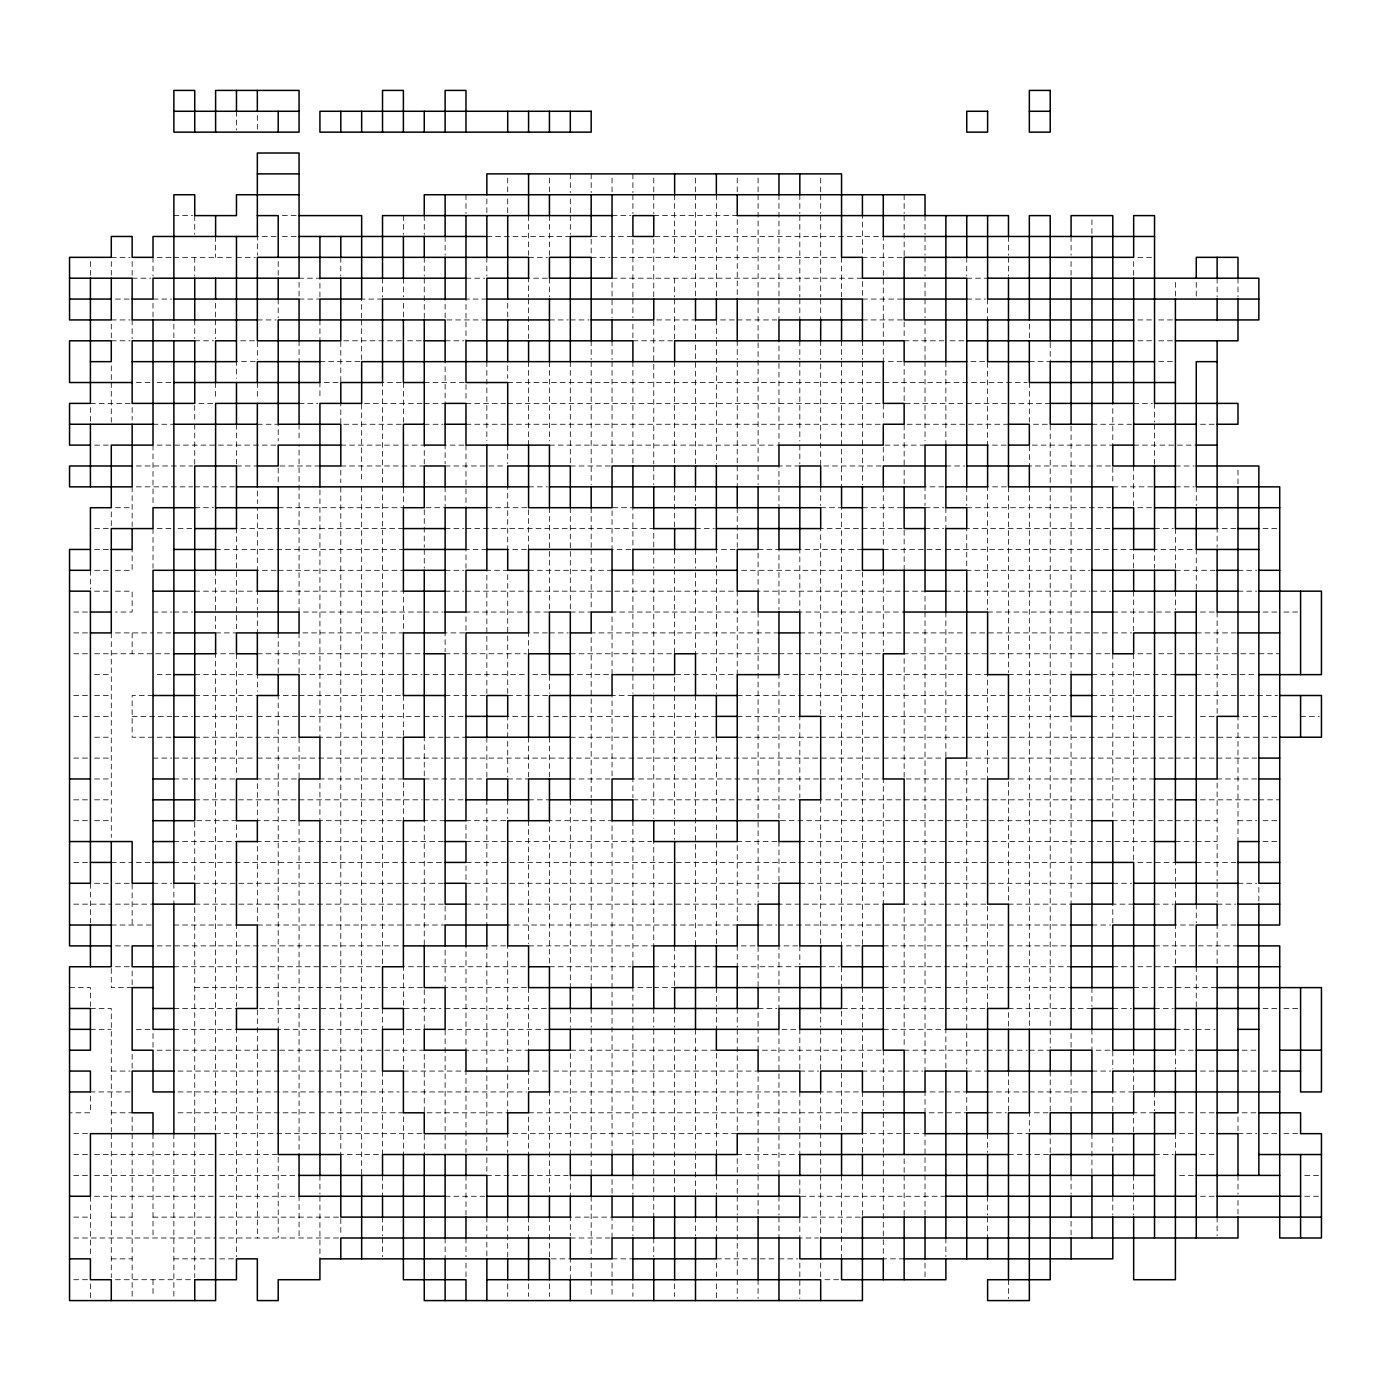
<?xml version="1.0" encoding="UTF-8"?>
<svg xmlns="http://www.w3.org/2000/svg" width="1391" height="1391" viewBox="0 0 1391 1391"><rect width="100%" height="100%" fill="white"/><g stroke="black" fill="none" stroke-linecap="round" stroke-linejoin="round"><path stroke-width="0.75" stroke-dasharray="5 3.75" d="M173.875 215.605L192.654 215.605M282.373 215.605L296.978 215.605M612.04 215.605L630.818 215.605M653.77 215.605L737.23 215.605L737.23 296.978M276.114 236.47L257.335 236.47L257.335 255.249M282.373 236.47L296.978 236.47M486.85 236.47L570.31 236.47M111.28 257.335L130.059 257.335M157.183 257.335L171.788 257.335M173.875 257.335L234.384 257.335M236.47 257.335L255.249 257.335M528.58 257.335L547.359 257.335M591.175 257.335L609.954 257.335M612.04 257.335L839.469 257.335M1137.838 257.335L1152.443 257.335M132.145 278.2L150.923 278.2M465.985 278.2L484.764 278.2M547.359 278.2L528.58 278.2L528.58 296.978M612.04 278.2L862.42 278.2L862.42 296.978M966.745 278.2L987.61 278.2M115.453 299.065L130.059 299.065M153.01 299.065L171.788 299.065M299.065 299.065L319.93 299.065M382.525 299.065L361.66 299.065L361.66 317.844M486.85 299.065L465.985 299.065L465.985 340.795M862.42 299.065L904.15 299.065M966.745 299.065L985.523 299.065M111.28 319.93L130.059 319.93M257.335 319.93L276.114 319.93M486.85 319.93L445.12 319.93L445.12 299.065M549.445 319.93L568.224 319.93M570.31 319.93L589.089 319.93M720.538 319.93L735.144 319.93M737.23 319.93L776.874 319.93M862.42 319.93L904.15 319.93L904.15 338.709M1137.838 319.93L1152.443 319.93M1158.703 319.93L1175.395 319.93M111.28 340.795L130.059 340.795M194.74 340.795L213.518 340.795M240.643 340.795L257.335 340.795L257.335 359.574M401.304 340.795L340.795 340.795L340.795 382.525L319.93 382.525L319.93 399.217M407.563 340.795L422.169 340.795M445.12 340.795L463.899 340.795M632.905 340.795L672.548 340.795M904.15 340.795L943.793 340.795M950.053 340.795L964.658 340.795M1137.838 340.795L1152.443 340.795M1158.703 340.795L1173.308 340.795M255.249 361.66L236.47 361.66L236.47 378.352M319.93 361.66L361.66 361.66M902.063 361.66L883.285 361.66L883.285 236.47L653.77 236.47L653.77 296.978M970.918 361.66L987.61 361.66L987.61 445.12L1006.388 445.12M1029.34 361.66L1050.205 361.66L1050.205 340.795M1158.703 361.66L1173.308 361.66M136.318 382.525L150.923 382.525M157.183 382.525L173.875 382.525M401.304 382.525L382.525 382.525L382.525 966.745M424.255 382.525L465.985 382.525L465.985 399.217M507.715 382.525L1027.254 382.525M90.415 403.39L130.059 403.39M198.913 403.39L213.518 403.39M299.065 403.39L317.844 403.39M422.169 403.39L361.66 403.39L361.66 482.677M424.255 403.39L445.12 403.39L445.12 361.66M465.985 403.39L505.629 403.39M507.715 403.39L883.285 403.39L883.285 420.082M1050.205 403.39L904.15 403.39L904.15 361.66M1133.665 403.39L1152.443 403.39M153.01 424.255L173.875 424.255M257.335 424.255L278.2 424.255L278.2 440.947M401.304 424.255L340.795 424.255L340.795 403.39M424.255 424.255L443.034 424.255M465.985 424.255L505.629 424.255M507.715 424.255L883.285 424.255M1008.475 424.255L904.15 424.255L904.15 465.985M1033.513 424.255L1050.205 424.255L1050.205 484.764M1091.935 424.255L1131.578 424.255M1200.433 424.255L1215.038 424.255M94.588 445.12L109.194 445.12M157.183 445.12L276.114 445.12M340.795 445.12L401.304 445.12M403.39 445.12L424.255 445.12L424.255 463.899M463.899 445.12L445.12 445.12L445.12 463.899M549.445 445.12L778.96 445.12L778.96 340.795M925.015 445.12L883.285 445.12L883.285 463.899M1089.848 445.12L1029.34 445.12L1029.34 465.985L1112.8 465.985L1112.8 484.764M1091.935 445.12L1112.8 445.12L1112.8 403.39M1133.665 445.12L1196.26 445.12M136.318 465.985L192.654 465.985M236.47 465.985L257.335 465.985M319.93 465.985L278.2 465.985L278.2 482.677M340.795 465.985L424.255 465.985M445.12 465.985L505.629 465.985M570.31 465.985L612.04 465.985M799.825 465.985L778.96 465.985L778.96 484.764M881.199 465.985L820.69 465.985L820.69 361.66M945.88 465.985L964.658 465.985M1175.395 465.985L1194.173 465.985M136.318 486.85L192.654 486.85M194.74 486.85L234.384 486.85M528.58 486.85L547.359 486.85M943.793 486.85L925.015 486.85L925.015 505.629M1006.388 486.85L987.61 486.85L987.61 609.954M1112.8 486.85L1154.53 486.85M1175.395 486.85L1194.173 486.85M115.453 507.715L132.145 507.715M194.74 507.715L213.518 507.715M278.2 507.715L403.39 507.715L403.39 486.85M486.85 507.715L528.58 507.715L528.58 549.445M820.69 507.715L841.555 507.715L841.555 945.88L862.42 945.88L862.42 570.31L737.23 570.31M862.42 507.715L904.15 507.715M925.015 507.715L943.793 507.715M966.745 507.715L1110.713 507.715M1137.838 507.715L1154.53 507.715M94.588 528.58L111.28 528.58M157.183 528.58L171.788 528.58M178.048 528.58L192.654 528.58M403.39 528.58L236.47 528.58L236.47 628.732M445.12 528.58L463.899 528.58M465.985 528.58L653.77 528.58L653.77 547.359M695.5 528.58L714.279 528.58M925.015 528.58L943.793 528.58M1091.935 528.58L966.745 528.58L966.745 570.31L1089.848 570.31M1096.108 528.58L1112.8 528.58M1154.53 528.58L1173.308 528.58M1235.903 528.58L1217.125 528.58L1217.125 547.359M1263.028 528.58L1277.633 528.58M94.588 549.445L111.28 549.445M215.605 549.445L403.39 549.445M486.85 549.445L465.985 549.445L465.985 568.224M526.494 549.445L507.715 549.445L507.715 486.85M630.818 549.445L612.04 549.445L612.04 507.715L632.905 507.715L632.905 549.445M735.144 549.445L716.365 549.445L716.365 568.224M862.42 549.445L799.825 549.445L799.825 612.04L904.15 612.04M883.285 549.445L943.793 549.445M945.88 549.445L1133.665 549.445L1133.665 568.224M94.588 570.31L111.28 570.31M115.453 570.31L132.145 570.31L132.145 549.445M276.114 570.31L257.335 570.31L257.335 507.715M278.2 570.31L403.39 570.31M445.12 570.31L463.899 570.31M528.58 570.31L612.04 570.31M1175.395 570.31L1215.038 570.31M1237.99 570.31L1256.768 570.31M94.588 591.175L111.28 591.175M115.453 591.175L132.145 591.175L132.145 612.04L115.453 612.04M194.74 591.175L257.335 591.175L257.335 609.954M278.2 591.175L403.39 591.175L403.39 632.905L299.065 632.905L299.065 674.635L401.304 674.635M445.12 591.175L463.899 591.175M465.985 591.175L737.23 591.175L737.23 674.635L674.635 674.635L674.635 693.413M945.88 591.175L964.658 591.175M966.745 591.175L1089.848 591.175M1091.935 591.175L1110.713 591.175M1237.99 591.175L1256.768 591.175M73.723 612.04L90.415 612.04M153.01 612.04L171.788 612.04M173.875 612.04L192.654 612.04M422.169 612.04L299.065 612.04L299.065 445.12M424.255 612.04L443.034 612.04M570.31 612.04L591.175 612.04M756.009 612.04L612.04 612.04L612.04 674.635L570.31 674.635M987.61 612.04L1089.848 612.04M1112.8 612.04L1175.395 612.04M1200.433 612.04L1215.038 612.04M1263.028 612.04L1277.633 612.04M1283.893 612.04L1298.498 612.04M73.723 632.905L90.415 632.905M115.453 632.905L153.01 632.905M157.183 632.905L173.875 632.905M215.605 632.905L236.47 632.905M547.359 632.905L528.58 632.905L528.58 653.77M549.445 632.905L568.224 632.905M778.96 632.905L591.175 632.905L591.175 797.739M799.825 632.905L966.745 632.905M970.918 632.905L1110.713 632.905M1112.8 632.905L1131.578 632.905M1196.26 632.905L1237.99 632.905M73.723 653.77L88.328 653.77M94.588 653.77L171.788 653.77M234.384 653.77L215.605 653.77L215.605 1131.578M257.335 653.77L424.255 653.77M445.12 653.77L526.494 653.77M570.31 653.77L674.635 653.77L674.635 570.31M776.874 653.77L695.5 653.77L695.5 570.31M778.96 653.77L883.285 653.77M1091.935 653.77L904.15 653.77L904.15 778.96L943.793 778.96M1096.108 653.77L1110.713 653.77M1137.838 653.77L1154.53 653.77M1158.703 653.77L1175.395 653.77M1179.568 653.77L1256.768 653.77M1258.855 653.77L1279.72 653.77M94.588 674.635L111.28 674.635M157.183 674.635L171.788 674.635M194.74 674.635L257.335 674.635L257.335 691.327M403.39 674.635L422.169 674.635M424.255 674.635L445.12 674.635M449.293 674.635L526.494 674.635M532.753 674.635L549.445 674.635L549.445 693.413M797.739 674.635L778.96 674.635L778.96 820.69L943.793 820.69M799.825 674.635L964.658 674.635M966.745 674.635L987.61 674.635L987.61 778.96M1008.475 674.635L1071.07 674.635L1071.07 424.255M1091.935 674.635L1175.395 674.635M1196.26 674.635L1256.768 674.635M73.723 695.5L90.415 695.5M94.588 695.5L111.28 695.5M153.01 695.5L132.145 695.5L132.145 737.23L153.01 737.23M194.74 695.5L257.335 695.5M296.978 695.5L278.2 695.5L278.2 1029.34L378.352 1029.34M299.065 695.5L401.304 695.5M445.12 695.5L486.85 695.5M507.715 695.5L549.445 695.5M632.905 695.5L612.04 695.5L612.04 776.874M737.23 695.5L1006.388 695.5M1008.475 695.5L1071.07 695.5M1091.935 695.5L1175.395 695.5M1179.568 695.5L1194.173 695.5M1196.26 695.5L1277.633 695.5M73.723 716.365L88.328 716.365M94.588 716.365L111.28 716.365M132.145 716.365L171.788 716.365M173.875 716.365L192.654 716.365M194.74 716.365L255.249 716.365M257.335 716.365L422.169 716.365M424.255 716.365L443.034 716.365M449.293 716.365L465.985 716.365M526.494 716.365L507.715 716.365L507.715 776.874M528.58 716.365L549.445 716.365M553.618 716.365L630.818 716.365M632.905 716.365L716.365 716.365M737.23 716.365L799.825 716.365L799.825 797.739M820.69 716.365L881.199 716.365M883.285 716.365L964.658 716.365M966.745 716.365L1071.07 716.365L1071.07 904.15L1008.475 904.15M1091.935 716.365L1154.53 716.365M1158.703 716.365L1175.395 716.365M1200.433 716.365L1217.125 716.365M1256.768 716.365L1237.99 716.365L1237.99 841.555M1263.028 716.365L1277.633 716.365M1300.585 716.365L1319.363 716.365M94.588 737.23L111.28 737.23M157.183 737.23L171.788 737.23M194.74 737.23L299.065 737.23L299.065 778.96L257.335 778.96L257.335 820.69L299.065 820.69L299.065 1154.53M443.034 737.23L424.255 737.23L424.255 776.874M445.12 737.23L465.985 737.23M570.31 737.23L630.818 737.23M632.905 737.23L714.279 737.23M737.23 737.23L818.604 737.23M820.69 737.23L881.199 737.23M883.285 737.23L964.658 737.23M966.745 737.23L1154.53 737.23M1158.703 737.23L1194.173 737.23M1200.433 737.23L1258.855 737.23M1263.028 737.23L1279.72 737.23M73.723 758.095L88.328 758.095M94.588 758.095L111.28 758.095M153.01 758.095L171.788 758.095M173.875 758.095L192.654 758.095M194.74 758.095L255.249 758.095M257.335 758.095L443.034 758.095M445.12 758.095L881.199 758.095M883.285 758.095L943.793 758.095M1173.308 758.095L966.745 758.095L966.745 1068.983M1175.395 758.095L1196.26 758.095M1200.433 758.095L1215.038 758.095M1217.125 758.095L1256.768 758.095M94.588 778.96L111.28 778.96M173.875 778.96L192.654 778.96M194.74 778.96L236.47 778.96M424.255 778.96L484.764 778.96M507.715 778.96L528.58 778.96M570.31 778.96L609.954 778.96M818.604 778.96L632.905 778.96L632.905 797.739M820.69 778.96L883.285 778.96L883.285 904.15L778.96 904.15M945.88 778.96L985.523 778.96M1154.53 778.96L1008.475 778.96L1008.475 902.063M1256.768 778.96L1217.125 778.96L1217.125 881.199M73.723 799.825L90.415 799.825M94.588 799.825L111.28 799.825M194.74 799.825L296.978 799.825M299.065 799.825L422.169 799.825M424.255 799.825L443.034 799.825M449.293 799.825L465.985 799.825M528.58 799.825L549.445 799.825M632.905 799.825L735.144 799.825M737.23 799.825L799.825 799.825M1154.53 799.825L820.69 799.825L820.69 945.88M1158.703 799.825L1175.395 799.825M1200.433 799.825L1256.768 799.825M1258.855 799.825L1279.72 799.825M73.723 820.69L90.415 820.69M94.588 820.69L111.28 820.69M401.304 820.69L319.93 820.69L319.93 778.96L403.39 778.96L403.39 820.69M445.12 820.69L424.255 820.69L424.255 945.88M505.629 820.69L465.985 820.69L465.985 839.469M945.88 820.69L1091.935 820.69M1152.443 820.69L1112.8 820.69L1112.8 653.77M1158.703 820.69L1173.308 820.69M1175.395 820.69L1194.173 820.69M1196.26 820.69L1217.125 820.69M1237.99 820.69L1256.768 820.69M1263.028 820.69L1277.633 820.69M173.875 841.555L236.47 841.555M401.304 841.555L257.335 841.555L257.335 925.015L445.12 925.015M403.39 841.555L445.12 841.555M465.985 841.555L505.629 841.555M507.715 841.555L651.683 841.555M776.874 841.555L737.23 841.555L737.23 925.015L507.715 925.015M799.825 841.555L1154.53 841.555M1175.395 841.555L1194.173 841.555M1196.26 841.555L1217.125 841.555M1263.028 841.555L1277.633 841.555M73.723 862.42L88.328 862.42M111.28 862.42L132.145 862.42M136.318 862.42L153.01 862.42M173.875 862.42L445.12 862.42M943.793 862.42L465.985 862.42L465.985 881.199M945.88 862.42L1091.935 862.42M1137.838 862.42L1175.395 862.42L1175.395 881.199M1196.26 862.42L1235.903 862.42M94.588 883.285L111.28 883.285M115.453 883.285L132.145 883.285L132.145 925.015M153.01 883.285L171.788 883.285M401.304 883.285L194.74 883.285L194.74 820.69L236.47 820.69L236.47 837.382M403.39 883.285L445.12 883.285M465.985 883.285L778.96 883.285L778.96 841.555M799.825 883.285L902.063 883.285M904.15 883.285L943.793 883.285M945.88 883.285L1091.935 883.285M1112.8 883.285L1131.578 883.285M1237.99 883.285L1256.768 883.285M73.723 904.15L111.28 904.15M115.453 904.15L153.01 904.15M401.304 904.15L194.74 904.15L194.74 1131.578M403.39 904.15L445.12 904.15L445.12 922.928M465.985 904.15L756.009 904.15M943.793 904.15L904.15 904.15L904.15 1048.119M945.88 904.15L987.61 904.15L987.61 1008.475L945.88 1008.475M1133.665 904.15L1112.8 904.15L1112.8 922.928M1154.53 904.15L1173.308 904.15M1217.125 904.15L1235.903 904.15M111.28 925.015L153.01 925.015M173.875 925.015L236.47 925.015L236.47 1006.388M758.095 925.015L776.874 925.015M778.96 925.015L943.793 925.015M945.88 925.015L1006.388 925.015M1008.475 925.015L1071.07 925.015M1091.935 925.015L1110.713 925.015M1194.173 925.015L1175.395 925.015L1175.395 964.658M1235.903 925.015L1217.125 925.015L1217.125 964.658M115.453 945.88L132.145 945.88M157.183 945.88L401.304 945.88M505.629 945.88L486.85 945.88L486.85 1152.443M528.58 945.88L653.77 945.88L653.77 841.555M797.739 945.88L778.96 945.88L778.96 985.523M883.285 945.88L943.793 945.88M945.88 945.88L1006.388 945.88M1008.475 945.88L1071.07 945.88M1154.53 945.88L1237.99 945.88M115.453 966.745L132.145 966.745M173.875 966.745L380.439 966.745M422.169 966.745L403.39 966.745L403.39 1008.475L440.947 1008.475M424.255 966.745L526.494 966.745M549.445 966.745L630.818 966.745M653.77 966.745L693.413 966.745M695.5 966.745L716.365 966.745M799.825 966.745L737.23 966.745L737.23 945.88L758.095 945.88L758.095 987.61M820.69 966.745L839.469 966.745M883.285 966.745L1071.07 966.745M1112.8 966.745L1133.665 966.745M1137.838 966.745L1175.395 966.745M69.55 987.61L90.415 987.61L90.415 1006.388M132.145 987.61L111.28 987.61L111.28 966.745M194.74 987.61L380.439 987.61M382.525 987.61L424.255 987.61L424.255 1029.34L403.39 1029.34L403.39 1068.983M526.494 987.61L445.12 987.61L445.12 945.88M651.683 987.61L632.905 987.61L632.905 1006.388M653.77 987.61L674.635 987.61M883.285 987.61L943.793 987.61M945.88 987.61L1071.07 987.61M1133.665 987.61L1154.53 987.61M1158.703 987.61L1217.125 987.61M90.415 1008.475L111.28 1008.475L111.28 1131.578M173.875 1008.475L236.47 1008.475M378.352 1008.475L257.335 1008.475L257.335 1237.99M445.12 1008.475L549.445 1008.475M758.095 1008.475L776.874 1008.475M943.793 1008.475L841.555 1008.475L841.555 1027.254M1091.935 1008.475L1008.475 1008.475L1008.475 1029.34M1112.8 1008.475L1131.578 1008.475M1154.53 1008.475L1173.308 1008.475M1263.028 1008.475L1277.633 1008.475M1283.893 1008.475L1298.498 1008.475M90.415 1029.34L111.28 1029.34M136.318 1029.34L150.923 1029.34M173.875 1029.34L236.47 1029.34L236.47 1256.768M549.445 1029.34L445.12 1029.34L445.12 1152.443M883.285 1029.34L945.88 1029.34L945.88 1071.07M1175.395 1029.34L1194.173 1029.34M1196.26 1029.34L1215.038 1029.34M157.183 1050.205L424.255 1050.205L424.255 1112.8L507.715 1112.8L507.715 945.88M881.199 1050.205L758.095 1050.205L758.095 1029.34M904.15 1050.205L985.523 1050.205M987.61 1050.205L1006.388 1050.205M1008.475 1050.205L1027.254 1050.205M1029.34 1050.205L1050.205 1050.205M1096.108 1050.205L1112.8 1050.205L1112.8 1068.983M1179.568 1050.205L1194.173 1050.205M1242.163 1050.205L1256.768 1050.205M111.28 1071.07L130.059 1071.07M178.048 1071.07L378.352 1071.07M403.39 1071.07L465.985 1071.07L465.985 1152.443M547.359 1071.07L528.58 1071.07L528.58 1089.848M553.618 1071.07L758.095 1071.07L758.095 1173.308M799.825 1071.07L818.604 1071.07M902.063 1071.07L862.42 1071.07L862.42 1029.34M904.15 1071.07L922.928 1071.07M966.745 1071.07L987.61 1071.07M1091.935 1071.07L1110.713 1071.07M1200.433 1071.07L1215.038 1071.07M1242.163 1071.07L1256.768 1071.07M1263.028 1071.07L1279.72 1071.07M130.059 1091.935L90.415 1091.935L90.415 1112.8L69.55 1112.8M178.048 1091.935L399.217 1091.935M403.39 1091.935L526.494 1091.935M943.793 1091.935L925.015 1091.935L925.015 1112.8M945.88 1091.935L966.745 1091.935L966.745 1110.713M987.61 1091.935L1027.254 1091.935M1029.34 1091.935L1089.848 1091.935M1133.665 1091.935L1112.8 1091.935L1112.8 1112.8M111.28 1112.8L132.145 1112.8M178.048 1112.8L317.844 1112.8M319.93 1112.8L403.39 1112.8L403.39 1154.53M528.58 1112.8L862.42 1112.8L862.42 1091.935L820.69 1091.935L820.69 1173.308M929.188 1112.8L966.745 1112.8M987.61 1112.8L1006.388 1112.8M1048.119 1112.8L1029.34 1112.8L1029.34 1131.578M1154.53 1112.8L1133.665 1112.8L1133.665 1133.665M1179.568 1112.8L1194.173 1112.8M1200.433 1112.8L1215.038 1112.8M1242.163 1112.8L1256.768 1112.8M73.723 1133.665L88.328 1133.665M215.605 1133.665L424.255 1133.665L424.255 1154.53M1008.475 1133.665L1029.34 1133.665M1179.568 1133.665L1194.173 1133.665M1200.433 1133.665L1215.038 1133.665M1237.99 1133.665L1256.768 1133.665M1263.028 1133.665L1279.72 1133.665M1283.893 1133.665L1298.498 1133.665M73.723 1154.53L90.415 1154.53M94.588 1154.53L215.605 1154.53M219.778 1154.53L278.2 1154.53L278.2 1237.99M1008.475 1154.53L1050.205 1154.53L1050.205 1133.665M1154.53 1154.53L1173.308 1154.53M1200.433 1154.53L1215.038 1154.53M73.723 1175.395L90.415 1175.395M94.588 1175.395L213.518 1175.395M219.778 1175.395L299.065 1175.395M526.494 1175.395L486.85 1175.395L486.85 1154.53M528.58 1175.395L568.224 1175.395M1179.568 1175.395L1194.173 1175.395M1304.758 1175.395L1319.363 1175.395M94.588 1196.26L215.605 1196.26M219.778 1196.26L299.065 1196.26L299.065 1237.99M445.12 1196.26L484.764 1196.26M945.88 1196.26L799.825 1196.26L799.825 1175.395M1200.433 1196.26L1215.038 1196.26M1304.758 1196.26L1319.363 1196.26M73.723 1217.125L90.415 1217.125M111.28 1217.125L132.145 1217.125M153.01 1217.125L215.605 1217.125M219.778 1217.125L340.795 1217.125L340.795 1235.903M860.334 1217.125L799.825 1217.125L799.825 1237.99L818.604 1237.99M73.723 1237.99L215.605 1237.99M219.778 1237.99L340.795 1237.99M570.31 1237.99L609.954 1237.99M111.28 1258.855L132.145 1258.855M173.875 1258.855L215.605 1258.855M219.778 1258.855L236.47 1258.855M612.04 1258.855L632.905 1258.855M716.365 1258.855L776.874 1258.855M778.96 1258.855L797.739 1258.855M904.15 1258.855L883.285 1258.855L883.285 1154.53M73.723 1279.72L88.328 1279.72M115.453 1279.72L194.74 1279.72M824.863 1279.72L839.469 1279.72M1258.855 887.458L1258.855 904.15M1237.99 278.2L1237.99 296.978M1237.99 470.158L1237.99 484.764M1237.99 1116.973L1237.99 1131.578M1237.99 1175.395L1237.99 1194.173M1237.99 1200.433L1237.99 1215.038M1217.125 278.2L1217.125 296.978M1217.125 612.04L1217.125 714.279M1217.125 883.285L1217.125 902.063M1217.125 1217.125L1217.125 1235.903M1196.26 282.373L1196.26 296.978M1196.26 486.85L1196.26 505.629M1196.26 589.089L1196.26 549.445L1154.53 549.445L1154.53 568.224M1196.26 904.15L1196.26 922.928M1196.26 966.745L1196.26 1008.475M1175.395 282.373L1175.395 296.978M1175.395 528.58L1175.395 568.224M1175.395 591.175L1175.395 609.954M1175.395 883.285L1175.395 904.15M1175.395 1050.205L1175.395 1068.983M1175.395 1133.665L1175.395 1154.53M1154.53 403.39L1154.53 422.169M1154.53 424.255L1154.53 465.985M1154.53 1091.935L1154.53 1110.713M1133.665 261.508L1133.665 276.114M1133.665 465.985L1133.665 505.629M1133.665 591.175L1133.665 630.818M1133.665 653.77L1133.665 860.334M1133.665 1050.205L1133.665 1089.848M1133.665 1175.395L1133.665 1194.173M1133.665 1196.26L1133.665 1215.038M1112.8 1137.838L1112.8 1152.443M1112.8 1196.26L1112.8 1215.038M1091.935 219.778L1091.935 234.384M1091.935 987.61L1091.935 1006.388M1091.935 1029.34L1091.935 1050.205M1091.935 1133.665L1091.935 1175.395M1071.07 236.47L1071.07 255.249M1071.07 261.508L1071.07 276.114M1071.07 1033.513L1071.07 1048.119M1071.07 1071.07L1071.07 1112.8M1071.07 1175.395L1071.07 1194.173M1071.07 1221.298L1071.07 1235.903M1050.205 486.85L1050.205 1048.119M1050.205 1071.07L1050.205 1112.8M1029.34 324.103L1029.34 338.709M1029.34 382.525L1029.34 422.169M1029.34 486.85L1029.34 1029.34M1008.475 236.47L1008.475 255.249M1008.475 257.335L1008.475 276.114M1008.475 486.85L1008.475 672.548M1008.475 1071.07L1008.475 1112.8M1008.475 1279.72L1008.475 1298.498M987.61 299.065L987.61 319.93M987.61 1133.665L987.61 1152.443M987.61 1196.26L987.61 1215.038M987.61 1217.125L987.61 1237.99M966.745 257.335L966.745 276.114M966.745 486.85L966.745 505.629M945.88 361.66L945.88 445.12M945.88 507.715L945.88 528.58M945.88 612.04L945.88 758.095M945.88 1237.99L945.88 1256.768M925.015 215.605L925.015 234.384M925.015 236.47L925.015 255.249M925.015 257.335L925.015 276.114M925.015 282.373L925.015 296.978M925.015 299.065L925.015 317.844M925.015 319.93L925.015 359.574M925.015 361.66L925.015 440.947M925.015 609.954L925.015 591.175L758.095 591.175L758.095 549.445L778.96 549.445L778.96 609.954M925.015 612.04L925.015 1071.07M925.015 1215.038L925.015 1133.665L862.42 1133.665L862.42 1154.53M925.015 1263.028L925.015 1277.633M904.15 194.74L904.15 213.518M904.15 215.605L904.15 257.335L862.42 257.335L862.42 215.605M904.15 470.158L904.15 486.85M904.15 570.31L904.15 528.58L820.69 528.58L820.69 714.279M904.15 1158.703L904.15 1173.308M904.15 1175.395L904.15 1217.125M883.285 486.85L883.285 547.359M883.285 570.31L883.285 651.683M883.285 1050.205L883.285 1089.848M883.285 1091.935L883.285 1110.713M883.285 1112.8L883.285 1152.443M862.42 340.795L862.42 359.574M862.42 361.66L862.42 484.764M862.42 987.61L862.42 1027.254M862.42 1175.395L862.42 1217.125M841.555 257.335L841.555 296.978M841.555 340.795L841.555 359.574M841.555 361.66L841.555 486.85M841.555 966.745L841.555 987.61M841.555 1029.34L841.555 1133.665M841.555 1175.395L841.555 1258.855M820.69 178.048L820.69 192.654M820.69 194.74L820.69 213.518M820.69 215.605L820.69 296.978M820.69 299.065L820.69 319.93M820.69 340.795L820.69 359.574M820.69 486.85L820.69 505.629M820.69 1008.475L820.69 1027.254M820.69 1029.34L820.69 1071.07M820.69 1175.395L820.69 1237.99M820.69 1263.028L820.69 1279.72M799.825 194.74L799.825 213.518M799.825 215.605L799.825 296.978M799.825 299.065L799.825 319.93M799.825 340.795L799.825 359.574M799.825 361.66L799.825 440.947M799.825 445.12L799.825 463.899M799.825 945.88L799.825 964.658M799.825 1068.983L799.825 1029.34L778.96 1029.34L778.96 1175.395M799.825 1131.578L799.825 1091.935L549.445 1091.935L549.445 1196.26M799.825 1133.665L799.825 1154.53L737.23 1154.53L737.23 1173.308M799.825 1263.028L799.825 1298.498M778.96 194.74L778.96 296.978M778.96 299.065L778.96 319.93M778.96 486.85L778.96 507.715M778.96 987.61L778.96 1008.475M778.96 1196.26L778.96 1215.038M778.96 1217.125L778.96 1237.99M758.095 178.048L758.095 192.654M758.095 194.74L758.095 296.978M758.095 299.065L758.095 463.899M758.095 465.985L758.095 484.764M758.095 612.04L758.095 902.063M758.095 1012.648L758.095 1027.254M758.095 1175.395L758.095 1196.26M758.095 1200.433L758.095 1215.038M758.095 1279.72L758.095 1298.498M737.23 178.048L737.23 194.74M737.23 340.795L737.23 359.574M737.23 361.66L737.23 463.899M737.23 465.985L737.23 486.85M737.23 507.715L737.23 547.359M737.23 1008.475L737.23 1027.254M737.23 1029.34L737.23 1133.665L507.715 1133.665L507.715 1152.443M737.23 1179.568L737.23 1194.173M737.23 1196.26L737.23 1215.038M737.23 1217.125L737.23 1277.633M737.23 1279.72L737.23 1298.498M716.365 194.74L716.365 296.978M716.365 319.93L716.365 338.709M716.365 340.795L716.365 463.899M716.365 570.31L716.365 693.413M716.365 737.23L716.365 820.69M716.365 824.863L716.365 945.88M716.365 987.61L716.365 1006.388M716.365 1008.475L716.365 1029.34M716.365 1154.53L716.365 1050.205L570.31 1050.205L570.31 1154.53M716.365 1175.395L716.365 1194.173M716.365 1217.125L716.365 1237.99M716.365 1263.028L716.365 1277.633M716.365 1283.893L716.365 1298.498M695.5 178.048L695.5 192.654M695.5 194.74L695.5 296.978M695.5 338.709L695.5 319.93L653.77 319.93L653.77 463.899M695.5 344.968L695.5 463.899M695.5 486.85L695.5 505.629M695.5 549.445L695.5 568.224M695.5 695.5L695.5 945.88M695.5 1029.34L695.5 1152.443M695.5 1154.53L695.5 1196.26M695.5 1217.125L695.5 1235.903M674.635 194.74L674.635 257.335M674.635 278.2L674.635 296.978M674.635 299.065L674.635 338.709M674.635 361.66L674.635 463.899M674.635 486.85L674.635 528.58M674.635 549.445L674.635 568.224M674.635 695.5L674.635 818.604M674.635 820.69L674.635 839.469M674.635 945.88L674.635 985.523M674.635 1008.475L674.635 1027.254M674.635 1029.34L674.635 1194.173M674.635 1283.893L674.635 1296.412M653.77 178.048L653.77 192.654M653.77 194.74L653.77 213.518M653.77 465.985L653.77 484.764M653.77 549.445L653.77 568.224M653.77 570.31L653.77 693.413M653.77 695.5L653.77 818.604M653.77 1008.475L653.77 1027.254M653.77 1029.34L653.77 1217.125M653.77 1237.99L653.77 1256.768M632.905 173.875L632.905 192.654M632.905 194.74L632.905 213.518M632.905 296.978L632.905 236.47L591.175 236.47L591.175 255.249M632.905 299.065L632.905 317.844M632.905 324.103L632.905 338.709M632.905 361.66L632.905 465.985M632.905 570.31L632.905 693.413M632.905 820.69L632.905 966.745M632.905 1008.475L632.905 1154.53M632.905 1175.395L632.905 1194.173M632.905 1217.125L632.905 1235.903M632.905 1283.893L632.905 1296.412M612.04 178.048L612.04 192.654M612.04 282.373L612.04 317.844M612.04 340.795L612.04 359.574M612.04 361.66L612.04 463.899M612.04 1154.53L612.04 820.69L549.445 820.69L549.445 964.658M612.04 1179.568L612.04 1194.173M612.04 1237.99L612.04 1217.125L570.31 1217.125L570.31 1235.903M612.04 1263.028L612.04 1296.412M591.175 173.875L591.175 192.654M591.175 340.795L591.175 359.574M591.175 361.66L591.175 484.764M591.175 507.715L591.175 547.359M591.175 549.445L591.175 609.954M591.175 799.825L591.175 987.61M591.175 1008.475L591.175 1027.254M591.175 1029.34L591.175 1175.395M591.175 1196.26L591.175 1258.855M591.175 1263.028L591.175 1296.412M570.31 173.875L570.31 192.654M570.31 198.913L570.31 213.518M570.31 215.605L570.31 234.384M570.31 361.66L570.31 463.899M570.31 507.715L570.31 609.954M570.31 799.825L570.31 987.61M570.31 1008.475L570.31 1027.254M570.31 1175.395L570.31 1196.26M570.31 1279.72L570.31 1258.855L549.445 1258.855L549.445 1217.125M549.445 178.048L549.445 192.654M549.445 215.605L549.445 255.249M549.445 278.2L549.445 296.978M549.445 361.66L549.445 440.947M549.445 507.715L549.445 612.04L465.985 612.04L465.985 632.905L445.12 632.905L445.12 651.683M549.445 737.23L549.445 776.874M549.445 1283.893L549.445 1296.412M528.58 215.605L528.58 255.249M528.58 299.065L528.58 338.709M528.58 361.66L528.58 445.12M528.58 737.23L528.58 776.874M528.58 820.69L528.58 943.793M528.58 987.61L528.58 1050.205L465.985 1050.205L465.985 945.88M528.58 1116.973L528.58 1154.53M528.58 1217.125L528.58 1237.99M528.58 1283.893L528.58 1296.412M507.715 178.048L507.715 192.654M507.715 198.913L507.715 213.518M507.715 303.238L507.715 317.844M507.715 365.833L507.715 378.352M507.715 445.12L507.715 463.899M507.715 693.413L507.715 570.31L486.85 570.31L486.85 693.413M507.715 799.825L507.715 818.604M507.715 1217.125L507.715 1258.855M507.715 1283.893L507.715 1296.412M486.85 198.913L486.85 213.518M486.85 257.335L486.85 276.114M486.85 361.66L486.85 440.947M486.85 737.23L486.85 778.96M486.85 799.825L486.85 925.015M486.85 1217.125L486.85 1237.99M486.85 1242.163L486.85 1258.855M465.985 194.74L465.985 213.518M465.985 445.12L465.985 507.715M465.985 1175.395L465.985 1215.038M465.985 1237.99L465.985 1256.768M465.985 1263.028L465.985 1277.633M445.12 236.47L445.12 255.249M445.12 486.85L445.12 507.715L424.255 507.715L424.255 547.359M445.12 1237.99L445.12 1258.855M424.255 215.605L424.255 234.384M424.255 257.335L424.255 276.114M424.255 278.2L424.255 319.93M424.255 549.445L424.255 568.224M403.39 215.605L403.39 234.384M403.39 278.2L403.39 296.978M403.39 303.238L403.39 319.93M403.39 382.525L403.39 422.169M403.39 695.5L403.39 737.23L319.93 737.23L319.93 486.85M382.525 278.2L382.525 296.978M382.525 1008.475L382.525 1029.34M382.525 1071.07L382.525 1154.53L340.795 1154.53L340.795 486.85M382.525 1175.395L382.525 1196.26M382.525 1217.125L382.525 1235.903M382.525 1237.99L382.525 1256.768M361.66 319.93L361.66 359.574M361.66 486.85L361.66 1175.395M340.795 257.335L340.795 276.114M340.795 470.158L340.795 482.677M319.93 296.978L319.93 278.2L299.065 278.2L299.065 296.978M319.93 319.93L319.93 340.795M319.93 1175.395L319.93 1194.173M319.93 1196.26L319.93 1258.855M299.065 340.795L299.065 361.66M299.065 424.255L299.065 440.947M278.2 261.508L278.2 276.114M278.2 299.065L278.2 317.844M278.2 632.905L278.2 674.635M257.335 115.453L257.335 130.059M257.335 382.525L257.335 399.217M257.335 491.023L257.335 503.542M257.335 612.04L257.335 632.905M236.47 111.28L236.47 130.059M236.47 424.255L236.47 463.899M236.47 653.77L236.47 774.787M215.605 236.47L215.605 257.335M215.605 303.238L215.605 317.844M215.605 319.93L215.605 338.709M215.605 382.525L215.605 399.217M215.605 570.31L215.605 612.04M215.605 616.213L215.605 628.732M194.74 215.605L194.74 234.384M194.74 257.335L194.74 276.114M194.74 319.93L194.74 338.709M194.74 405.476L194.74 420.082M194.74 424.255L194.74 465.985M194.74 1133.665L194.74 1277.633M173.875 324.103L173.875 338.709M173.875 883.285L173.875 904.15M173.875 1133.665L173.875 1296.412M153.01 257.335L153.01 276.114M153.01 303.238L153.01 317.844M153.01 445.12L153.01 505.629M153.01 528.58L153.01 568.224M153.01 1033.513L153.01 1048.119M153.01 1133.665L153.01 1237.99M153.01 1279.72L153.01 1296.412M132.145 261.508L132.145 276.114M132.145 319.93L132.145 338.709M132.145 407.563L132.145 420.082M132.145 486.85L132.145 526.494M132.145 632.905L132.145 653.77M132.145 970.918L132.145 985.523M132.145 1054.378L132.145 1068.983M132.145 1116.973L132.145 1131.578M132.145 1133.665L132.145 1296.412M111.28 261.508L111.28 276.114M111.28 324.103L111.28 338.709M111.28 365.833L111.28 380.439M111.28 382.525L111.28 422.169M111.28 511.888L111.28 526.494M111.28 632.905L111.28 837.382M111.28 1133.665L111.28 1277.633M90.415 261.508L90.415 276.114M90.415 407.563L90.415 422.169M90.415 570.31L90.415 589.089M90.415 883.285L90.415 922.928M90.415 1196.26L90.415 1256.768M90.415 1283.893L90.415 1298.498"/><path stroke-width="1.5" d="M173.875 111.28L299.065 111.28M1029.34 111.28L1050.205 111.28M257.335 173.875L299.065 173.875M299.065 194.74L236.47 194.74L236.47 215.605L194.74 215.605L194.74 194.74L173.875 194.74L173.875 319.93M257.335 215.605L278.2 215.605L278.2 257.335M299.065 215.605L361.66 215.605L361.66 299.065L319.93 299.065L319.93 319.93M612.04 215.605L382.525 215.605L382.525 278.2M299.065 236.47L486.85 236.47M1154.53 236.47L883.285 236.47L883.285 194.74M69.55 278.2L132.145 278.2L132.145 319.93L257.335 319.93M465.985 278.2L319.93 278.2L319.93 236.47M987.61 278.2L1258.855 278.2L1258.855 319.93L1175.395 319.93M69.55 299.065L111.28 299.065M132.145 299.065L153.01 299.065L153.01 278.2L299.065 278.2L299.065 153.01L257.335 153.01L257.335 236.47L153.01 236.47L153.01 257.335L132.145 257.335L132.145 236.47L111.28 236.47L111.28 257.335L69.55 257.335L69.55 319.93L111.28 319.93L111.28 278.2M173.875 299.065L299.065 299.065L299.065 340.795M486.85 299.065L862.42 299.065L862.42 340.795M904.15 299.065L966.745 299.065M1258.855 299.065L987.61 299.065L987.61 215.605M486.85 319.93L549.445 319.93M591.175 319.93L653.77 319.93L653.77 299.065M862.42 319.93L778.96 319.93L778.96 340.795M1133.665 319.93L904.15 319.93L904.15 257.335L1133.665 257.335L1133.665 215.605L1154.53 215.605L1154.53 403.39L1237.99 403.39L1237.99 424.255L1217.125 424.255M236.47 340.795L215.605 340.795L215.605 382.525M424.255 340.795L445.12 340.795M966.745 340.795L1133.665 340.795M1175.395 340.795L1237.99 340.795L1237.99 299.065M90.415 361.66L111.28 361.66L111.28 340.795L69.55 340.795L69.55 382.525L132.145 382.525M132.145 361.66L236.47 361.66L236.47 236.47M319.93 361.66L257.335 361.66L257.335 382.525M966.745 361.66L904.15 361.66L904.15 340.795L674.635 340.795L674.635 361.66M1029.34 361.66L987.61 361.66L987.61 319.93M1154.53 361.66L1050.205 361.66L1050.205 424.255L1091.935 424.255M1217.125 361.66L1196.26 361.66L1196.26 486.85L1279.72 486.85L1279.72 925.015L1237.99 925.015M173.875 382.525L319.93 382.525L319.93 340.795M424.255 382.525L403.39 382.525L403.39 319.93M1175.395 382.525L1029.34 382.525L1029.34 340.795M299.065 403.39L215.605 403.39L215.605 570.31M1050.205 403.39L1133.665 403.39M69.55 424.255L153.01 424.255M173.875 424.255L257.335 424.255M424.255 424.255L403.39 424.255L403.39 486.85M445.12 424.255L465.985 424.255M1008.475 424.255L1029.34 424.255L1029.34 445.12L1008.475 445.12M1133.665 424.255L1196.26 424.255M90.415 445.12L69.55 445.12L69.55 403.39L90.415 403.39L90.415 278.2M340.795 445.12L278.2 445.12L278.2 465.985L257.335 465.985M1133.665 445.12L1112.8 445.12L1112.8 465.985L1175.395 465.985M1196.26 445.12L1217.125 445.12M132.145 465.985L69.55 465.985L69.55 486.85L132.145 486.85L132.145 424.255M319.93 465.985L340.795 465.985L340.795 424.255L278.2 424.255L278.2 319.93L445.12 319.93L445.12 361.66M945.88 465.985L883.285 465.985L883.285 486.85M966.745 465.985L1029.34 465.985L1029.34 486.85M1196.26 465.985L1258.855 465.985L1258.855 883.285L1279.72 883.285M236.47 486.85L528.58 486.85M549.445 486.85L925.015 486.85L925.015 445.12L987.61 445.12L987.61 486.85L945.88 486.85M1154.53 486.85L1175.395 486.85M194.74 507.715L153.01 507.715L153.01 528.58L111.28 528.58L111.28 632.905L90.415 632.905M215.605 507.715L278.2 507.715M486.85 507.715L445.12 507.715L445.12 632.905L403.39 632.905L403.39 695.5L445.12 695.5M862.42 507.715L841.555 507.715L841.555 486.85M904.15 507.715L925.015 507.715L925.015 591.175L945.88 591.175M1112.8 507.715L1133.665 507.715L1133.665 549.445L1154.53 549.445L1154.53 465.985M1154.53 507.715L1279.72 507.715M194.74 528.58L236.47 528.58L236.47 465.985L194.74 465.985L194.74 820.69L153.01 820.69M403.39 528.58L445.12 528.58M695.5 528.58L653.77 528.58L653.77 486.85M716.365 528.58L820.69 528.58L820.69 507.715L632.905 507.715L632.905 465.985M925.015 528.58L904.15 528.58L904.15 486.85M1112.8 528.58L1154.53 528.58M1237.99 528.58L1258.855 528.58M90.415 549.445L69.55 549.445L69.55 945.88L111.28 945.88M111.28 549.445L132.145 549.445L132.145 528.58M173.875 549.445L215.605 549.445M403.39 549.445L465.985 549.445L465.985 507.715M486.85 549.445L507.715 549.445L507.715 570.31L528.58 570.31M862.42 549.445L883.285 549.445L883.285 570.31M1258.855 549.445L1196.26 549.445L1196.26 507.715M69.55 570.31L90.415 570.31L90.415 507.715L111.28 507.715L111.28 445.12L153.01 445.12L153.01 319.93M403.39 570.31L445.12 570.31M612.04 570.31L737.23 570.31M1091.935 570.31L1175.395 570.31L1175.395 591.175M1217.125 570.31L1237.99 570.31M1258.855 570.31L1279.72 570.31M69.55 591.175L90.415 591.175L90.415 883.285L69.55 883.285M153.01 591.175L194.74 591.175M278.2 591.175L257.335 591.175L257.335 570.31L153.01 570.31L153.01 1029.34L173.875 1029.34M445.12 591.175L403.39 591.175L403.39 507.715L424.255 507.715L424.255 465.985L445.12 465.985L445.12 486.85M1112.8 591.175L1237.99 591.175M1258.855 591.175L1321.45 591.175L1321.45 674.635L1258.855 674.635M90.415 612.04L111.28 612.04M194.74 612.04L299.065 612.04L299.065 632.905L236.47 632.905L236.47 653.77L257.335 653.77M445.12 612.04L465.985 612.04L465.985 570.31L486.85 570.31L486.85 445.12M904.15 612.04L987.61 612.04L987.61 674.635L1008.475 674.635L1008.475 778.96L987.61 778.96L987.61 904.15L1008.475 904.15L1008.475 1008.475L987.61 1008.475L987.61 1133.665M1091.935 612.04L1112.8 612.04M1196.26 612.04L1175.395 612.04L1175.395 862.42L1196.26 862.42M1258.855 612.04L1217.125 612.04L1217.125 549.445M173.875 632.905L215.605 632.905L215.605 653.77L173.875 653.77M570.31 632.905L591.175 632.905L591.175 612.04L612.04 612.04L612.04 549.445L528.58 549.445L528.58 632.905L465.985 632.905L465.985 820.69L445.12 820.69M778.96 632.905L799.825 632.905M1196.26 632.905L1133.665 632.905L1133.665 653.77L1112.8 653.77L1112.8 486.85L1008.475 486.85L1008.475 278.2M1237.99 632.905L1279.72 632.905M424.255 653.77L445.12 653.77L445.12 904.15L465.985 904.15M570.31 653.77L528.58 653.77L528.58 737.23M173.875 674.635L194.74 674.635M570.31 674.635L549.445 674.635L549.445 612.04L570.31 612.04L570.31 799.825M1091.935 674.635L1071.07 674.635L1071.07 716.365L1091.935 716.365M1175.395 674.635L1196.26 674.635M153.01 695.5L194.74 695.5M737.23 695.5L632.905 695.5L632.905 778.96L612.04 778.96L612.04 820.69L778.96 820.69L778.96 841.555L799.825 841.555M1071.07 695.5L1091.935 695.5M1279.72 695.5L1321.45 695.5L1321.45 737.23L1279.72 737.23M465.985 716.365L507.715 716.365L507.715 695.5L486.85 695.5L486.85 737.23M716.365 716.365L737.23 716.365M173.875 737.23L194.74 737.23M465.985 737.23L570.31 737.23M737.23 737.23L716.365 737.23L716.365 695.5M1258.855 758.095L1279.72 758.095M69.55 778.96L90.415 778.96M153.01 778.96L173.875 778.96M570.31 778.96L528.58 778.96L528.58 820.69M1154.53 778.96L1217.125 778.96L1217.125 716.365L1237.99 716.365L1237.99 486.85M1258.855 778.96L1279.72 778.96M153.01 799.825L194.74 799.825M465.985 799.825L528.58 799.825M549.445 799.825L632.905 799.825L632.905 820.69M1175.395 799.825L1196.26 799.825M1091.935 820.69L1112.8 820.69L1112.8 904.15L1071.07 904.15L1071.07 1029.34M69.55 841.555L132.145 841.555L132.145 883.285L153.01 883.285M153.01 841.555L173.875 841.555M445.12 841.555L465.985 841.555L465.985 862.42L445.12 862.42M1154.53 841.555L1175.395 841.555M1258.855 841.555L1237.99 841.555L1237.99 1112.8L1217.125 1112.8M90.415 862.42L111.28 862.42M153.01 862.42L173.875 862.42M1091.935 862.42L1133.665 862.42L1133.665 1050.205M1237.99 862.42L1279.72 862.42M445.12 883.285L465.985 883.285L465.985 945.88M799.825 883.285L778.96 883.285L778.96 945.88L758.095 945.88L758.095 904.15L778.96 904.15M1091.935 883.285L1112.8 883.285M1133.665 883.285L1237.99 883.285M153.01 904.15L194.74 904.15L194.74 883.285L173.875 883.285L173.875 340.795M1133.665 904.15L1154.53 904.15M1237.99 904.15L1279.72 904.15M69.55 925.015L111.28 925.015M507.715 925.015L445.12 925.015L445.12 945.88M758.095 925.015L737.23 925.015L737.23 945.88L653.77 945.88L653.77 1008.475M1071.07 925.015L1091.935 925.015M153.01 945.88L132.145 945.88L132.145 966.745L173.875 966.745M403.39 945.88L486.85 945.88L486.85 925.015M883.285 945.88L862.42 945.88L862.42 987.61M1071.07 945.88L1154.53 945.88M1237.99 945.88L1279.72 945.88L1279.72 1237.99L1321.45 1237.99L1321.45 1133.665L1300.585 1133.665L1300.585 1112.8L1258.855 1112.8M528.58 966.745L549.445 966.745L549.445 1091.935L528.58 1091.935L528.58 1112.8L507.715 1112.8L507.715 1133.665L424.255 1133.665L424.255 1112.8L403.39 1112.8L403.39 1071.07L382.525 1071.07L382.525 1029.34L403.39 1029.34L403.39 1008.475L382.525 1008.475L382.525 966.745L403.39 966.745L403.39 820.69L424.255 820.69L424.255 778.96L403.39 778.96L403.39 737.23L424.255 737.23L424.255 570.31M653.77 966.745L632.905 966.745L632.905 987.61L528.58 987.61L528.58 945.88L507.715 945.88L507.715 820.69L549.445 820.69L549.445 778.96M716.365 966.745L737.23 966.745L737.23 1008.475M820.69 966.745L799.825 966.745L799.825 1029.34L883.285 1029.34M883.285 966.745L841.555 966.745L841.555 945.88L799.825 945.88L799.825 799.825L820.69 799.825L820.69 716.365L799.825 716.365L799.825 612.04L758.095 612.04L758.095 591.175L737.23 591.175L737.23 549.445L758.095 549.445L758.095 486.85M1071.07 966.745L1112.8 966.745M1279.72 966.745L1175.395 966.745L1175.395 1050.205L1112.8 1050.205L1112.8 925.015L1175.395 925.015L1175.395 904.15L1217.125 904.15L1217.125 925.015L1196.26 925.015L1196.26 966.745M153.01 987.61L132.145 987.61L132.145 1050.205L153.01 1050.205L153.01 1091.935L173.875 1091.935M883.285 987.61L674.635 987.61L674.635 1008.475M1071.07 987.61L1133.665 987.61M1217.125 987.61L1321.45 987.61L1321.45 1091.935L1300.585 1091.935L1300.585 987.61M69.55 1008.475L90.415 1008.475L90.415 1050.205L69.55 1050.205M153.01 1008.475L173.875 1008.475M549.445 1008.475L758.095 1008.475L758.095 987.61M1112.8 1008.475L1091.935 1008.475L1091.935 1029.34M1133.665 1008.475L1154.53 1008.475M1175.395 1008.475L1258.855 1008.475M69.55 1029.34L90.415 1029.34M549.445 1029.34L778.96 1029.34L778.96 1008.475L841.555 1008.475L841.555 987.61M1175.395 1029.34L945.88 1029.34L945.88 758.095L966.745 758.095L966.745 570.31L862.42 570.31L862.42 486.85M1237.99 1029.34L1258.855 1029.34M1196.26 1050.205L1237.99 1050.205M1279.72 1050.205L1321.45 1050.205M69.55 1071.07L90.415 1071.07L90.415 1091.935L69.55 1091.935M173.875 1071.07L132.145 1071.07L132.145 1112.8L153.01 1112.8L153.01 1133.665M987.61 1071.07L1091.935 1071.07M1196.26 1071.07L1112.8 1071.07L1112.8 1091.935L1091.935 1091.935M1217.125 1071.07L1237.99 1071.07M1279.72 1071.07L1300.585 1071.07M987.61 1091.935L966.745 1091.935L966.745 1071.07L925.015 1071.07L925.015 1091.935L862.42 1091.935L862.42 1071.07L820.69 1071.07L820.69 1091.935L799.825 1091.935L799.825 1071.07L758.095 1071.07L758.095 1050.205L716.365 1050.205L716.365 1029.34M1279.72 1091.935L1133.665 1091.935L1133.665 1112.8L1050.205 1112.8L1050.205 1133.665M987.61 1112.8L966.745 1112.8L966.745 1258.855M1175.395 1112.8L1154.53 1112.8L1154.53 1237.99M1008.475 1133.665L925.015 1133.665L925.015 1112.8L862.42 1112.8L862.42 1133.665L737.23 1133.665L737.23 1154.53L382.525 1154.53L382.525 1175.395M1217.125 1133.665L1237.99 1133.665L1237.99 1175.395M1008.475 1154.53L799.825 1154.53L799.825 1175.395M1154.53 1154.53L1050.205 1154.53L1050.205 1279.72L987.61 1279.72L987.61 1300.585L1029.34 1300.585L1029.34 1133.665L1175.395 1133.665L1175.395 1071.07M1196.26 1154.53L1175.395 1154.53L1175.395 1279.72L1133.665 1279.72L1133.665 1217.125M1258.855 1154.53L1321.45 1154.53M299.065 1175.395L486.85 1175.395L486.85 1217.125M1154.53 1175.395L570.31 1175.395L570.31 1154.53M1196.26 1175.395L1279.72 1175.395M69.55 1196.26L90.415 1196.26L90.415 1133.665L215.605 1133.665L215.605 1300.585L69.55 1300.585L69.55 966.745L111.28 966.745L111.28 841.555M445.12 1196.26L299.065 1196.26L299.065 1154.53M486.85 1196.26L799.825 1196.26L799.825 1217.125L612.04 1217.125L612.04 1196.26M945.88 1196.26L1196.26 1196.26M1217.125 1196.26L1300.585 1196.26M1321.45 1217.125L862.42 1217.125L862.42 1300.585L424.255 1300.585L424.255 1154.53M69.55 1258.855L90.415 1258.855L90.415 1279.72L111.28 1279.72L111.28 1300.585M632.905 1258.855L716.365 1258.855L716.365 1237.99M904.15 1258.855L1112.8 1258.855L1112.8 1217.125M486.85 1279.72L820.69 1279.72L820.69 1300.585M1300.585 591.175L1300.585 674.635M1300.585 695.5L1300.585 737.23M1300.585 1154.53L1300.585 1237.99M1258.855 904.15L1258.855 1175.395M1237.99 278.2L1237.99 257.335L1196.26 257.335L1196.26 278.2M1237.99 1217.125L1237.99 1237.99L820.69 1237.99L820.69 1258.855M1217.125 257.335L1217.125 278.2M1217.125 299.065L1217.125 319.93M1217.125 340.795L1217.125 528.58L1175.395 528.58L1175.395 299.065M1217.125 966.745L1217.125 1217.125M1196.26 591.175L1196.26 904.15M1196.26 1008.475L1196.26 1237.99M1154.53 570.31L1154.53 1091.935M1133.665 278.2L1133.665 465.985M1133.665 570.31L1133.665 591.175M1133.665 1133.665L1133.665 1175.395M1112.8 403.39L1112.8 215.605L1071.07 215.605L1071.07 236.47M1112.8 1112.8L1112.8 1133.665M1112.8 1154.53L1112.8 1196.26M1091.935 236.47L1091.935 987.61M1091.935 1133.665L1091.935 1050.205L1050.205 1050.205L1050.205 1071.07M1091.935 1175.395L1091.935 1237.99M1071.07 278.2L1071.07 424.255M1071.07 1050.205L1071.07 1071.07M1071.07 1112.8L1071.07 1175.395M1071.07 1196.26L1071.07 1217.125M1071.07 1237.99L1071.07 1258.855M1050.205 340.795L1050.205 215.605L1029.34 215.605L1029.34 319.93M1029.34 1029.34L1029.34 1112.8L1008.475 1112.8L1008.475 1279.72M1008.475 236.47L1008.475 215.605L737.23 215.605L737.23 194.74M1008.475 1029.34L1008.475 1071.07M987.61 1154.53L987.61 1196.26M987.61 1237.99L987.61 1258.855M966.745 215.605L966.745 257.335M966.745 486.85L966.745 278.2L862.42 278.2L862.42 257.335L841.555 257.335L841.555 173.875L486.85 173.875L486.85 194.74M945.88 215.605L945.88 361.66M945.88 445.12L945.88 507.715L966.745 507.715L966.745 528.58L945.88 528.58L945.88 612.04M945.88 1071.07L945.88 1237.99M945.88 1258.855L945.88 1279.72L841.555 1279.72L841.555 1258.855M925.015 215.605L925.015 194.74L424.255 194.74L424.255 215.605M925.015 1217.125L925.015 1258.855M904.15 570.31L904.15 653.77L883.285 653.77L883.285 778.96L904.15 778.96L904.15 904.15L883.285 904.15L883.285 1050.205L904.15 1050.205L904.15 1154.53M904.15 1217.125L904.15 1279.72M883.285 1279.72L883.285 1258.855L799.825 1258.855L799.825 1237.99L612.04 1237.99L612.04 1258.855L570.31 1258.855L570.31 1237.99L340.795 1237.99L340.795 1258.855M862.42 194.74L862.42 215.605M862.42 1154.53L862.42 1175.395M841.555 299.065L841.555 340.795M841.555 1133.665L841.555 1175.395M820.69 319.93L820.69 340.795M820.69 486.85L820.69 465.985L799.825 465.985L799.825 549.445L778.96 549.445L778.96 507.715M820.69 945.88L820.69 1008.475M799.825 173.875L799.825 194.74M799.825 319.93L799.825 340.795M778.96 173.875L778.96 194.74M778.96 612.04L778.96 674.635L737.23 674.635L737.23 841.555L653.77 841.555L653.77 820.69M778.96 1175.395L778.96 1196.26M778.96 1237.99L778.96 1300.585M758.095 1217.125L758.095 1279.72M737.23 299.065L737.23 340.795M737.23 486.85L737.23 507.715M716.365 173.875L716.365 194.74M716.365 299.065L716.365 319.93L695.5 319.93L695.5 299.065M716.365 465.985L716.365 549.445L632.905 549.445L632.905 570.31M716.365 945.88L716.365 987.61M716.365 1154.53L716.365 1175.395M716.365 1196.26L716.365 1217.125M695.5 465.985L695.5 486.85M695.5 507.715L695.5 549.445M695.5 695.5L695.5 653.77L674.635 653.77L674.635 674.635L612.04 674.635L612.04 695.5L549.445 695.5L549.445 737.23M695.5 945.88L695.5 1029.34M695.5 1196.26L695.5 1217.125M695.5 1237.99L695.5 1300.585M674.635 173.875L674.635 194.74M674.635 465.985L674.635 486.85M674.635 528.58L674.635 549.445M674.635 841.555L674.635 945.88M674.635 1196.26L674.635 1279.72M653.77 1217.125L653.77 1237.99M653.77 1258.855L653.77 1300.585M632.905 361.66L632.905 340.795L465.985 340.795L465.985 382.525L507.715 382.525L507.715 445.12M632.905 1154.53L632.905 1175.395M632.905 1196.26L632.905 1217.125M632.905 1237.99L632.905 1279.72M612.04 194.74L612.04 278.2L549.445 278.2L549.445 257.335L591.175 257.335L591.175 340.795M612.04 319.93L612.04 340.795M612.04 1154.53L612.04 1175.395M591.175 194.74L591.175 236.47L570.31 236.47L570.31 361.66M591.175 486.85L591.175 507.715M591.175 987.61L591.175 1008.475M591.175 1175.395L591.175 1196.26M570.31 111.28L570.31 132.145M570.31 507.715L570.31 465.985L507.715 465.985L507.715 486.85M570.31 987.61L570.31 1008.475M570.31 1029.34L570.31 1050.205L528.58 1050.205L528.58 1071.07L465.985 1071.07L465.985 1050.205L424.255 1050.205L424.255 1029.34L445.12 1029.34L445.12 987.61L424.255 987.61L424.255 945.88M570.31 1196.26L570.31 1217.125L340.795 1217.125L340.795 1154.53L278.2 1154.53L278.2 1029.34L236.47 1029.34L236.47 1008.475L257.335 1008.475L257.335 925.015L236.47 925.015L236.47 841.555L257.335 841.555L257.335 820.69L236.47 820.69L236.47 778.96L257.335 778.96L257.335 695.5L278.2 695.5L278.2 674.635M570.31 1279.72L570.31 1300.585M549.445 111.28L549.445 132.145M549.445 194.74L549.445 215.605M549.445 299.065L549.445 361.66M549.445 507.715L549.445 445.12L465.985 445.12L465.985 403.39L445.12 403.39L445.12 445.12L424.255 445.12L424.255 319.93M549.445 1196.26L549.445 1217.125M549.445 1279.72L549.445 1258.855L319.93 1258.855L319.93 1279.72L278.2 1279.72L278.2 1300.585L257.335 1300.585L257.335 1258.855L236.47 1258.855L236.47 1279.72L194.74 1279.72L194.74 1300.585M528.58 111.28L528.58 132.145M528.58 173.875L528.58 215.605M528.58 340.795L528.58 361.66M528.58 445.12L528.58 507.715L612.04 507.715L612.04 465.985L778.96 465.985L778.96 445.12L883.285 445.12L883.285 424.255L904.15 424.255L904.15 403.39L883.285 403.39L883.285 361.66L361.66 361.66L361.66 403.39L319.93 403.39L319.93 486.85M528.58 1154.53L528.58 1217.125M528.58 1237.99L528.58 1279.72M507.715 111.28L507.715 132.145M507.715 215.605L507.715 299.065M507.715 319.93L507.715 361.66M507.715 799.825L507.715 778.96L486.85 778.96L486.85 799.825M507.715 1154.53L507.715 1217.125M507.715 1258.855L507.715 1279.72M486.85 215.605L486.85 257.335M486.85 361.66L486.85 278.2L528.58 278.2L528.58 257.335L257.335 257.335L257.335 340.795L340.795 340.795L340.795 278.2M486.85 1258.855L486.85 1300.585M465.985 132.145L465.985 90.415L445.12 90.415L445.12 132.145M465.985 215.605L465.985 299.065L382.525 299.065L382.525 382.525L340.795 382.525L340.795 403.39M465.985 1154.53L465.985 1175.395M465.985 1217.125L465.985 1237.99M465.985 1300.585L465.985 1279.72L403.39 1279.72L403.39 1154.53M445.12 194.74L445.12 236.47M445.12 257.335L445.12 299.065M445.12 1154.53L445.12 1237.99M445.12 1258.855L445.12 1300.585M424.255 111.28L424.255 132.145M424.255 236.47L424.255 257.335M403.39 132.145L403.39 90.415L382.525 90.415L382.525 132.145M403.39 236.47L403.39 278.2M382.525 1196.26L382.525 1217.125M361.66 111.28L361.66 132.145M361.66 1175.395L361.66 1258.855M340.795 111.28L340.795 132.145M340.795 236.47L340.795 257.335M319.93 1175.395L319.93 820.69L299.065 820.69L299.065 778.96L319.93 778.96L319.93 737.23L299.065 737.23L299.065 674.635L257.335 674.635L257.335 632.905M299.065 361.66L299.065 424.255M278.2 111.28L278.2 132.145M278.2 278.2L278.2 299.065M278.2 486.85L278.2 632.905M257.335 90.415L257.335 111.28M257.335 403.39L257.335 486.85M236.47 90.415L236.47 111.28M236.47 382.525L236.47 424.255M215.605 132.145L215.605 90.415L299.065 90.415L299.065 132.145L173.875 132.145L173.875 90.415L194.74 90.415L194.74 132.145M215.605 215.605L215.605 236.47M215.605 278.2L215.605 299.065M194.74 278.2L194.74 319.93M173.875 904.15L173.875 1133.665M90.415 424.255L90.415 486.85M90.415 925.015L90.415 966.745M1050.205 90.415L1029.34 90.415L1029.34 132.145L1050.205 132.145L1050.205 90.415M591.175 111.28L319.93 111.28L319.93 132.145L591.175 132.145L591.175 111.28M987.61 111.28L966.745 111.28L966.745 132.145L987.61 132.145L987.61 111.28M653.77 215.605L632.905 215.605L632.905 236.47L653.77 236.47L653.77 215.605M194.74 340.795L132.145 340.795L132.145 403.39L194.74 403.39L194.74 340.795"/></g></svg>
